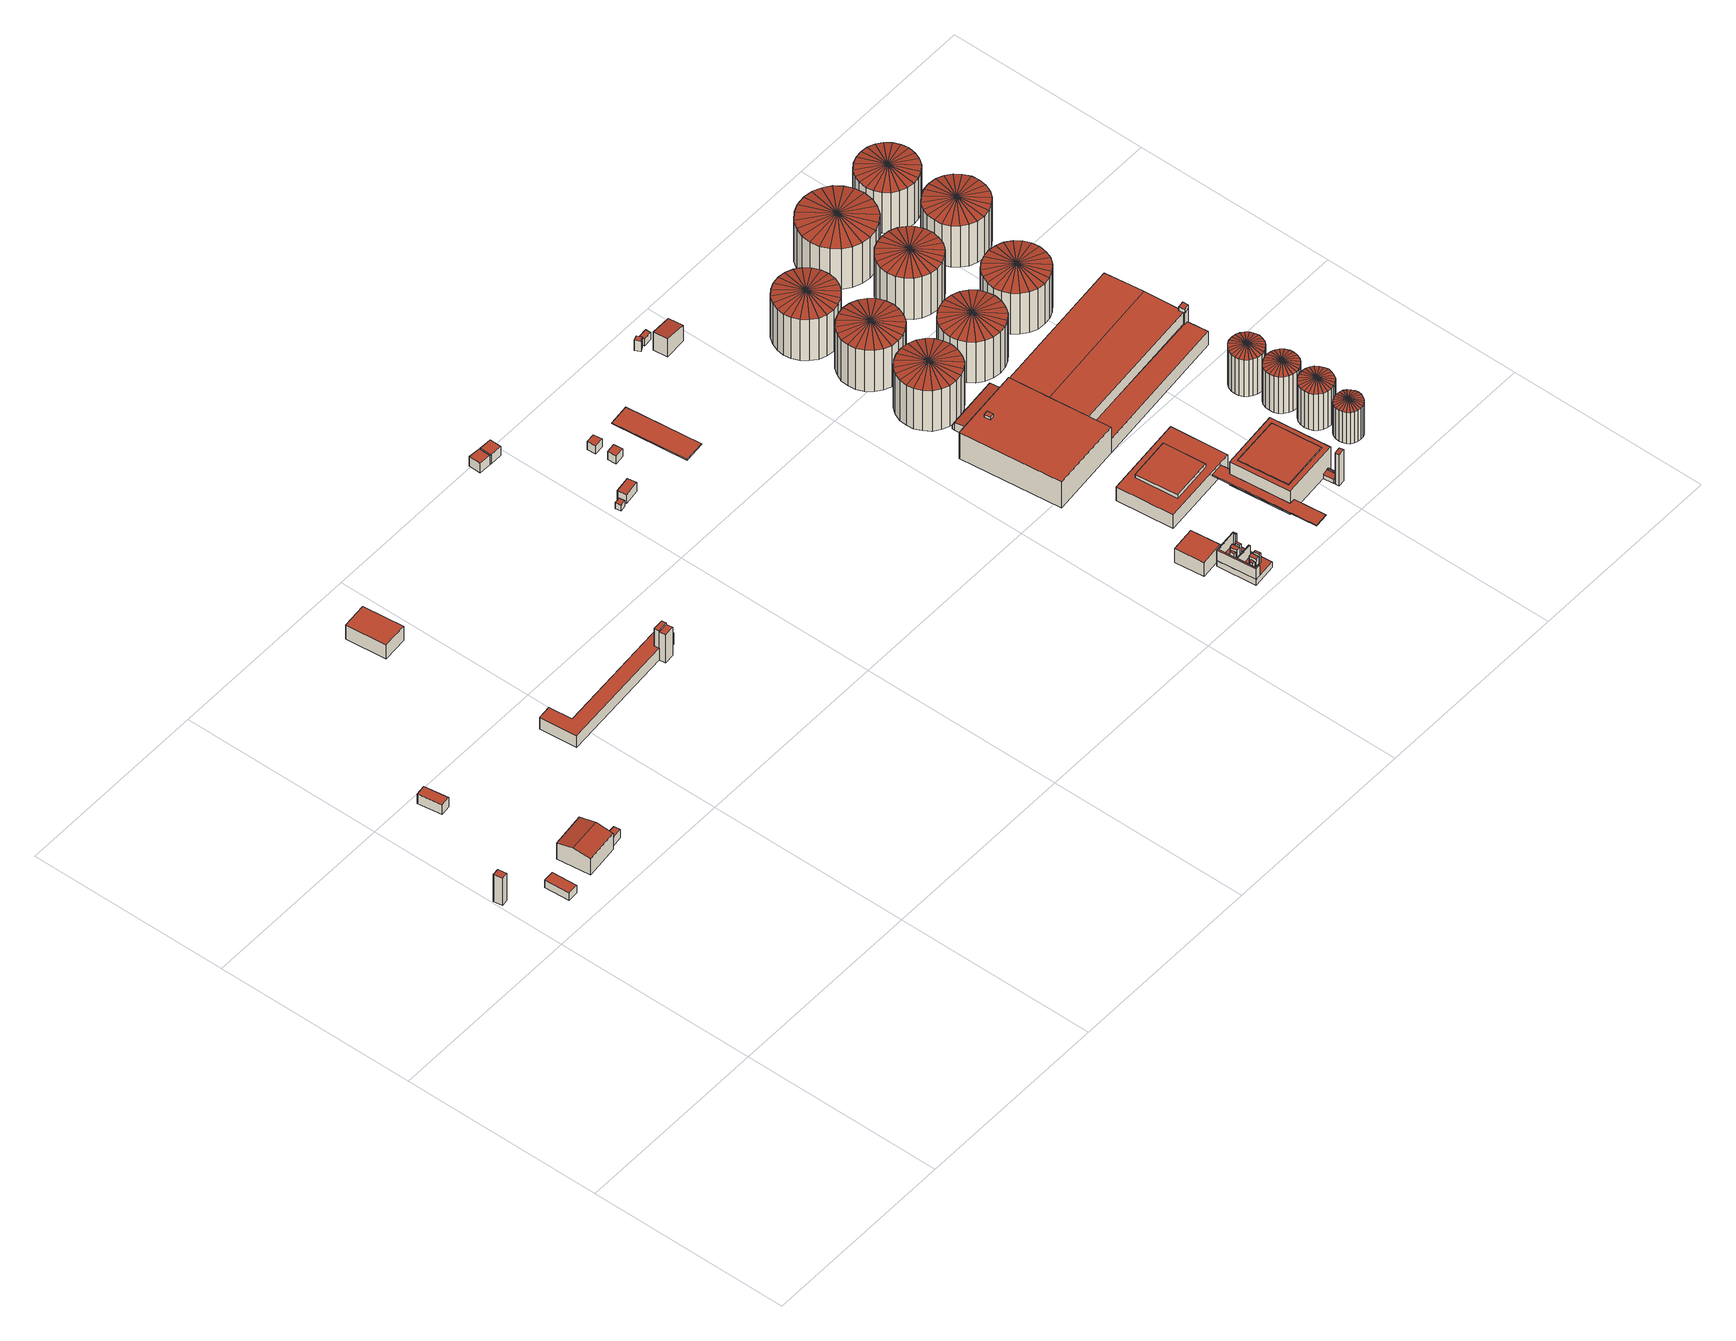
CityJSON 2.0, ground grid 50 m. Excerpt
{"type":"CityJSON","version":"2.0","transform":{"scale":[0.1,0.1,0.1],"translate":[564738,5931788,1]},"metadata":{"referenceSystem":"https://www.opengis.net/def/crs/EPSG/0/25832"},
"CityObjects":{
"building1":{"type":"Building","attributes":{"Grundfläche 2D":3.97,"Grundhöhe NN":2},"geometry":[{"type":"Solid","lod":"3","boundaries":[[[[0,1,2,3]],[[3,4,5,0]],[[0,5,6,1]],[[1,6,7,2]],[[2,7,4,3]],[[4,7,6,5]]]],"semantics":{"surfaces":[{"type":"RoofSurface"},{"type":"WallSurface"},{"type":"GroundSurface"}],"values":[[0,1,1,1,1,2]]}}]},
"building2":{"type":"Building","attributes":{"Grundfläche 2D":16.4,"Grundhöhe NN":5.49},"geometry":[{"type":"Solid","lod":"3","boundaries":[[[[8,9,10,11]],[[11,12,13,8]],[[8,13,14,9]],[[9,14,15,10]],[[10,15,12,11]],[[12,15,14,13]]]],"semantics":{"surfaces":[{"type":"RoofSurface"},{"type":"WallSurface"},{"type":"GroundSurface"}],"values":[[0,1,1,1,1,2]]}}]},
"building3":{"type":"Building","attributes":{"Grundfläche 2D":72.25,"Grundhöhe NN":5.9},"geometry":[{"type":"Solid","lod":"3","boundaries":[[[[16,17,18,19]],[[20,21,18,17]],[[22,16,19,23]],[[24,20,17,16,22]],[[25,21,20,24]],[[25,23,19,18,21]],[[24,22,23,25]]]],"semantics":{"surfaces":[{"type":"RoofSurface"},{"type":"WallSurface"},{"type":"GroundSurface"}],"values":[[0,0,1,1,1,1,2]]}}]},
"building4":{"type":"Building","attributes":{"Grundfläche 2D":14.94,"Grundhöhe NN":5.74},"geometry":[{"type":"Solid","lod":"3","boundaries":[[[[26,27,28,29]],[[29,30,31,26]],[[26,31,32,27]],[[27,32,33,28]],[[28,33,30,29]],[[30,33,32,31]]]],"semantics":{"surfaces":[{"type":"RoofSurface"},{"type":"WallSurface"},{"type":"GroundSurface"}],"values":[[0,1,1,1,1,2]]}}]},
"building5":{"type":"Building","attributes":{"Grundfläche 2D":4.78,"Grundhöhe NN":6.31},"geometry":[{"type":"Solid","lod":"3","boundaries":[[[[34,35,36,37]],[[37,38,39,34]],[[34,39,40,35]],[[35,40,41,36]],[[36,41,38,37]],[[38,41,40,39]]]],"semantics":{"surfaces":[{"type":"RoofSurface"},{"type":"WallSurface"},{"type":"GroundSurface"}],"values":[[0,1,1,1,1,2]]}}]},
"building6":{"type":"Building","attributes":{"Grundfläche 2D":63.86,"Grundhöhe NN":5.76},"geometry":[{"type":"Solid","lod":"3","boundaries":[[[[42,43,44,45]],[[45,46,47,42]],[[42,47,48,43]],[[43,48,49,44]],[[44,49,46,45]],[[46,49,48,47]]]],"semantics":{"surfaces":[{"type":"RoofSurface"},{"type":"WallSurface"},{"type":"GroundSurface"}],"values":[[0,1,1,1,1,2]]}}]},
"building7":{"type":"Building","attributes":{"Grundfläche 2D":149.77,"Grundhöhe NN":5.77},"geometry":[{"type":"Solid","lod":"3","boundaries":[[[[50,51,52,53,54,55,56,57,58,59]],[[60,61,62,63]],[[64,65,66,67]],[[68,57,56,69]],[[70,58,57,68]],[[71,59,58,70]],[[72,50,59,71]],[[73,51,50,72]],[[74,52,51,73]],[[75,53,52,74]],[[60,63,53,75,76]],[[77,61,60,76]],[[62,61,77,69,56]],[[64,67,63,62]],[[65,64,62,56,55]],[[66,65,55,54]],[[63,67,66,54,53]],[[75,74,73,72,71,70,68,69,77,76]]]],"semantics":{"surfaces":[{"type":"RoofSurface"},{"type":"WallSurface"},{"type":"GroundSurface"}],"values":[[0,0,0,1,1,1,1,1,1,1,1,1,1,1,1,1,1,2]]}}]},
"building8":{"type":"Building","attributes":{"Grundfläche 2D":8.88,"Grundhöhe NN":5.53},"geometry":[{"type":"Solid","lod":"3","boundaries":[[[[78,79,80,81]],[[81,82,83,78]],[[78,83,84,79]],[[79,84,85,80]],[[80,85,82,81]],[[82,85,84,83]]]],"semantics":{"surfaces":[{"type":"RoofSurface"},{"type":"WallSurface"},{"type":"GroundSurface"}],"values":[[0,1,1,1,1,2]]}}]},
"building9":{"type":"Building","attributes":{"Grundfläche 2D":2.23,"Grundhöhe NN":5.83},"geometry":[{"type":"Solid","lod":"3","boundaries":[[[[86,87,88,89]],[[89,90,91,86]],[[86,91,92,87]],[[87,92,93,88]],[[88,93,90,89]],[[90,93,92,91]]]],"semantics":{"surfaces":[{"type":"RoofSurface"},{"type":"WallSurface"},{"type":"GroundSurface"}],"values":[[0,1,1,1,1,2]]}}]},
"building10":{"type":"Building","attributes":{"Grundfläche 2D":8.99,"Grundhöhe NN":5.51},"geometry":[{"type":"Solid","lod":"3","boundaries":[[[[94,95,96,97]],[[97,98,99,94]],[[94,99,100,95]],[[95,100,101,96]],[[96,101,98,97]],[[98,101,100,99]]]],"semantics":{"surfaces":[{"type":"RoofSurface"},{"type":"WallSurface"},{"type":"GroundSurface"}],"values":[[0,1,1,1,1,2]]}}]},
"building11":{"type":"Building","attributes":{"Grundfläche 2D":9.15,"Grundhöhe NN":5.84},"geometry":[{"type":"Solid","lod":"3","boundaries":[[[[102,103,104,105]],[[105,106,107,102]],[[102,107,108,103]],[[103,108,109,104]],[[104,109,106,105]],[[106,109,108,107]]]],"semantics":{"surfaces":[{"type":"RoofSurface"},{"type":"WallSurface"},{"type":"GroundSurface"}],"values":[[0,1,1,1,1,2]]}}]},
"building12":{"type":"Building","attributes":{"Grundfläche 2D":5.17,"Grundhöhe NN":5.73},"geometry":[{"type":"Solid","lod":"3","boundaries":[[[[110,111,112,113]],[[113,114,115,110]],[[110,115,116,111]],[[111,116,117,112]],[[112,117,114,113]],[[114,117,116,115]]]],"semantics":{"surfaces":[{"type":"RoofSurface"},{"type":"WallSurface"},{"type":"GroundSurface"}],"values":[[0,1,1,1,1,2]]}}]},
"building13":{"type":"Building","attributes":{"Grundfläche 2D":5.18,"Grundhöhe NN":5.63},"geometry":[{"type":"Solid","lod":"3","boundaries":[[[[118,119,120,121]],[[121,122,123,118]],[[118,123,124,119]],[[119,124,125,120]],[[120,125,122,121]],[[122,125,124,123]]]],"semantics":{"surfaces":[{"type":"RoofSurface"},{"type":"WallSurface"},{"type":"GroundSurface"}],"values":[[0,1,1,1,1,2]]}}]},
"building14":{"type":"Building","attributes":{"Grundfläche 2D":101.65,"Grundhöhe NN":12.89},"geometry":[{"type":"Solid","lod":"3","boundaries":[[[[126,127,128,129]],[[129,130,131,126]],[[126,131,132,127]],[[127,132,133,128]],[[128,133,130,129]],[[130,133,132,131]]]],"semantics":{"surfaces":[{"type":"RoofSurface"},{"type":"WallSurface"},{"type":"GroundSurface"}],"values":[[0,1,1,1,1,2]]}}]},
"building15":{"type":"Building","attributes":{"Grundfläche 2D":45.71,"Grundhöhe NN":5.34},"geometry":[{"type":"Solid","lod":"3","boundaries":[[[[134,135,136,137]],[[137,138,139,134]],[[134,139,140,135]],[[135,140,141,136]],[[136,141,138,137]],[[138,141,140,139]]]],"semantics":{"surfaces":[{"type":"RoofSurface"},{"type":"WallSurface"},{"type":"GroundSurface"}],"values":[[0,1,1,1,1,2]]}}]},
"building16":{"type":"Building","attributes":{"Grundfläche 2D":58.79,"Grundhöhe NN":5.39},"children":["building16-1","building16-2","building16-3","building16-4","building16-5","building16-6","building16-7"],"geometry":[{"type":"Solid","lod":"3","boundaries":[[[[142,143,144,145,146,147]],[[148,146,145,149]],[[150,142,147,146,148]],[[151,144,143,142,150]],[[149,145,144,151]],[[150,148,149,151]]]],"semantics":{"surfaces":[{"type":"RoofSurface"},{"type":"WallSurface"},{"type":"GroundSurface"}],"values":[[0,1,1,1,1,2]]}}]},
"building16-1":{"type":"BuildingInstallation","attributes":{"relationToConstruction":"outside"},"parents":["building16"],"geometry":[{"type":"MultiSurface","lod":"3","boundaries":[[[152,153,154,155,156,157,158,159,160,161,162,163,164,165]],[[155,145,146,156]],[[156,146,147,157]],[[157,147,166,158]],[[167,159,158,166]],[[159,167,168,160]],[[169,161,160,168]],[[161,169,170,162]],[[171,163,162,170]],[[172,164,163,171]],[[173,165,164,172]],[[174,152,165,173]],[[152,174,143,153]],[[153,143,144,154]],[[154,144,145,155]]],"semantics":{"surfaces":[{"type":"RoofSurface"},{"type":"WallSurface"}],"values":[0,1,1,1,1,1,1,1,1,1,1,1,1,1,1]}}]},
"building16-2":{"type":"BuildingInstallation","attributes":{"relationToConstruction":"outside"},"parents":["building16"],"geometry":[{"type":"MultiSurface","lod":"3","boundaries":[[[175,176,177,178]],[[175,179,180,176]],[[178,181,179,175]],[[176,180,182,177]]],"semantics":{"surfaces":[{"type":"RoofSurface"},{"type":"WallSurface"}],"values":[0,1,1,1]}}]},
"building16-3":{"type":"BuildingInstallation","attributes":{"relationToConstruction":"outside"},"parents":["building16"],"geometry":[{"type":"MultiSurface","lod":"3","boundaries":[[[183,184,185,186,187]],[[188,189,190,191,192,193,186,185,184]],[[186,193,194,187]],[[187,194,195,183]],[[188,184,183,195]]],"semantics":{"surfaces":[{"type":"RoofSurface"},{"type":"WallSurface"}],"values":[0,1,1,1,1]}}]},
"building16-4":{"type":"BuildingInstallation","attributes":{"relationToConstruction":"outside"},"parents":["building16"],"geometry":[{"type":"MultiSurface","lod":"3","boundaries":[[[196,197,198,199]],[[200,196,199,201]],[[202,197,196,200]],[[203,198,197,202]],[[201,199,198,203]]],"semantics":{"surfaces":[{"type":"RoofSurface"},{"type":"WallSurface"}],"values":[0,1,1,1,1]}}]},
"building16-5":{"type":"BuildingInstallation","attributes":{"relationToConstruction":"outside"},"parents":["building16"],"geometry":[{"type":"MultiSurface","lod":"3","boundaries":[[[204,205,191,190]],[[190,189,206,204]],[[204,206,207,205]],[[192,191,205,207]]],"semantics":{"surfaces":[{"type":"RoofSurface"},{"type":"WallSurface"}],"values":[0,1,1,1]}}]},
"building16-6":{"type":"BuildingInstallation","attributes":{"relationToConstruction":"outside"},"parents":["building16"],"geometry":[{"type":"MultiSurface","lod":"3","boundaries":[[[208,209,210,211]],[[212,208,211,213]],[[214,209,208,212]],[[215,210,209,214]],[[213,211,210,215]]],"semantics":{"surfaces":[{"type":"RoofSurface"},{"type":"WallSurface"}],"values":[0,1,1,1,1]}}]},
"building16-7":{"type":"BuildingInstallation","attributes":{"relationToConstruction":"outside"},"parents":["building16"],"geometry":[{"type":"MultiSurface","lod":"3","boundaries":[[[216,217,218,219,220]],[[217,221,222,218]],[[218,222,223,219]],[[219,223,224,220]],[[224,181,178,177,182,221,217,216,220]]],"semantics":{"surfaces":[{"type":"RoofSurface"},{"type":"WallSurface"}],"values":[0,1,1,1,1]}}]},
"building17":{"type":"Building","attributes":{"Grundfläche 2D":1.82,"Grundhöhe NN":5.27},"geometry":[{"type":"Solid","lod":"3","boundaries":[[[[225,226,227,228]],[[228,229,230,225]],[[225,230,231,226]],[[226,231,232,227]],[[227,232,229,228]],[[229,232,231,230]]]],"semantics":{"surfaces":[{"type":"RoofSurface"},{"type":"WallSurface"},{"type":"GroundSurface"}],"values":[[0,1,1,1,1,2]]}}]},
"building18":{"type":"Building","attributes":{"Grundfläche 2D":2.77,"Grundhöhe NN":5.27},"geometry":[{"type":"Solid","lod":"3","boundaries":[[[[233,234,235,236]],[[236,237,238,233]],[[233,238,239,234]],[[234,239,240,235]],[[235,240,237,236]],[[237,240,239,238]]]],"semantics":{"surfaces":[{"type":"RoofSurface"},{"type":"WallSurface"},{"type":"GroundSurface"}],"values":[[0,1,1,1,1,2]]}}]},
"building19":{"type":"Building","attributes":{"Grundfläche 2D":20.54,"Grundhöhe NN":5.25},"geometry":[{"type":"Solid","lod":"3","boundaries":[[[[241,242,243,244]],[[244,245,246,241]],[[241,246,247,242]],[[242,247,248,243]],[[243,248,245,244]],[[245,248,247,246]]]],"semantics":{"surfaces":[{"type":"RoofSurface"},{"type":"WallSurface"},{"type":"GroundSurface"}],"values":[[0,1,1,1,1,2]]}}]},
"building20":{"type":"Building","attributes":{"Grundfläche 2D":289.81,"Grundhöhe NN":5.56},"geometry":[{"type":"Solid","lod":"3","boundaries":[[[[249,250,251,252]],[[253,254,255,256],[257,258,259,260]],[[259,249,252,260]],[[258,250,249,259]],[[250,258,257,251]],[[251,257,260,252]],[[261,254,253,262]],[[263,255,254,261]],[[264,256,255,263]],[[262,253,256,264]],[[263,261,262,264]]]],"semantics":{"surfaces":[{"type":"RoofSurface"},{"type":"WallSurface"},{"type":"GroundSurface"}],"values":[[0,0,1,1,1,1,1,1,1,1,2]]}}]},
"building21":{"type":"Building","attributes":{"Grundfläche 2D":169.94,"Grundhöhe NN":5.7},"geometry":[{"type":"Solid","lod":"3","boundaries":[[[[265,266,267]],[[267,266,268]],[[269,266,265]],[[270,266,269]],[[271,266,270]],[[272,266,271]],[[273,266,272]],[[274,266,273]],[[275,266,274]],[[276,266,275]],[[277,266,276]],[[278,266,277]],[[279,266,278]],[[280,266,279]],[[281,266,280]],[[282,266,281]],[[283,266,282]],[[284,266,283]],[[285,266,284]],[[286,266,285]],[[287,266,286]],[[288,266,287]],[[289,266,288]],[[268,266,289]],[[267,290,291,265]],[[265,291,292,269]],[[269,292,293,270]],[[270,293,294,271]],[[271,294,295,272]],[[272,295,296,273]],[[273,296,297,274]],[[274,297,298,275]],[[275,298,299,276]],[[276,299,300,277]],[[277,300,301,278]],[[278,301,302,279]],[[279,302,303,280]],[[280,303,304,281]],[[281,304,305,282]],[[282,305,306,283]],[[283,306,307,284]],[[284,307,308,285]],[[285,308,309,286]],[[268,310,290,267]],[[286,309,311,287]],[[287,311,312,288]],[[288,312,313,289]],[[289,313,310,268]],[[303,302,301,300,299,298,297,296,295,294,293,292,291,290,310,313,312,311,309,308,307,306,305,304]]]],"semantics":{"surfaces":[{"type":"RoofSurface"},{"type":"WallSurface"},{"type":"GroundSurface"}],"values":[[0,0,0,0,0,0,0,0,0,0,0,0,0,0,0,0,0,0,0,0,0,0,0,0,1,1,1,1,1,1,1,1,1,1,1,1,1,1,1,1,1,1,1,1,1,1,1,1,2]]}}]},
"building22":{"type":"Building","attributes":{"Grundfläche 2D":70.28,"Grundhöhe NN":8.8},"geometry":[{"type":"Solid","lod":"3","boundaries":[[[[314,315,316,317,318,319,320,321]],[[321,322,323,314]],[[314,323,324,315]],[[315,324,325,316]],[[316,325,326,317]],[[317,326,327,318]],[[318,327,328,319]],[[319,328,329,320]],[[320,329,322,321]],[[322,329,328,327,326,325,324,323]]]],"semantics":{"surfaces":[{"type":"RoofSurface"},{"type":"WallSurface"},{"type":"GroundSurface"}],"values":[[0,1,1,1,1,1,1,1,1,2]]}}]},
"building23":{"type":"Building","attributes":{"Grundfläche 2D":41.58,"Grundhöhe NN":5.7},"geometry":[{"type":"Solid","lod":"3","boundaries":[[[[330,331,332,333]],[[334,335,333,332]],[[336,330,333,337]],[[338,331,330,336]],[[339,332,331,338]],[[340,334,332,339]],[[341,335,334,340]],[[337,333,335,341]],[[339,338,336,337,341,340]]]],"semantics":{"surfaces":[{"type":"RoofSurface"},{"type":"WallSurface"},{"type":"GroundSurface"}],"values":[[0,0,1,1,1,1,1,1,2]]}}]},
"building24":{"type":"Building","attributes":{"Grundfläche 2D":169.94,"Grundhöhe NN":5.53},"geometry":[{"type":"Solid","lod":"3","boundaries":[[[[342,343,344]],[[344,343,345]],[[346,343,342]],[[347,343,346]],[[348,343,347]],[[349,343,348]],[[350,343,349]],[[351,343,350]],[[352,343,351]],[[353,343,352]],[[354,343,353]],[[355,343,354]],[[356,343,355]],[[357,343,356]],[[358,343,357]],[[359,343,358]],[[360,343,359]],[[361,343,360]],[[362,343,361]],[[363,343,362]],[[364,343,363]],[[365,343,364]],[[366,343,365]],[[345,343,366]],[[344,367,368,342]],[[342,368,369,346]],[[346,369,370,347]],[[347,370,371,348]],[[348,371,372,349]],[[349,372,373,350]],[[350,373,374,351]],[[351,374,375,352]],[[352,375,376,353]],[[353,376,377,354]],[[354,377,378,355]],[[355,378,379,356]],[[356,379,380,357]],[[357,380,381,358]],[[358,381,382,359]],[[359,382,383,360]],[[360,383,384,361]],[[361,384,385,362]],[[362,385,386,363]],[[345,387,367,344]],[[363,386,388,364]],[[364,388,389,365]],[[365,389,390,366]],[[366,390,387,345]],[[376,375,374,373,372,371,370,369,368,367,387,390,389,388,386,385,384,383,382,381,380,379,378,377]]]],"semantics":{"surfaces":[{"type":"RoofSurface"},{"type":"WallSurface"},{"type":"GroundSurface"}],"values":[[0,0,0,0,0,0,0,0,0,0,0,0,0,0,0,0,0,0,0,0,0,0,0,0,1,1,1,1,1,1,1,1,1,1,1,1,1,1,1,1,1,1,1,1,1,1,1,1,2]]}}]},
"building25":{"type":"Building","attributes":{"Grundfläche 2D":169.94,"Grundhöhe NN":5.53},"geometry":[{"type":"Solid","lod":"3","boundaries":[[[[391,392,393]],[[393,392,394]],[[395,392,391]],[[396,392,395]],[[397,392,396]],[[398,392,397]],[[399,392,398]],[[400,392,399]],[[401,392,400]],[[402,392,401]],[[403,392,402]],[[404,392,403]],[[405,392,404]],[[406,392,405]],[[407,392,406]],[[408,392,407]],[[409,392,408]],[[410,392,409]],[[411,392,410]],[[412,392,411]],[[413,392,412]],[[414,392,413]],[[415,392,414]],[[394,392,415]],[[393,416,417,391]],[[391,417,418,395]],[[395,418,419,396]],[[396,419,420,397]],[[397,420,421,398]],[[398,421,422,399]],[[399,422,423,400]],[[400,423,424,401]],[[401,424,425,402]],[[402,425,426,403]],[[403,426,427,404]],[[404,427,428,405]],[[405,428,429,406]],[[406,429,430,407]],[[407,430,431,408]],[[408,431,432,409]],[[409,432,433,410]],[[410,433,434,411]],[[411,434,435,412]],[[394,436,416,393]],[[412,435,437,413]],[[413,437,438,414]],[[414,438,439,415]],[[415,439,436,394]],[[435,434,433,432,431,430,429,428,427,426,425,424,423,422,421,420,419,418,417,416,436,439,438,437]]]],"semantics":{"surfaces":[{"type":"RoofSurface"},{"type":"WallSurface"},{"type":"GroundSurface"}],"values":[[0,0,0,0,0,0,0,0,0,0,0,0,0,0,0,0,0,0,0,0,0,0,0,0,1,1,1,1,1,1,1,1,1,1,1,1,1,1,1,1,1,1,1,1,1,1,1,1,2]]}}]},
"building26":{"type":"Building","attributes":{"Grundfläche 2D":230.97,"Grundhöhe NN":5.63},"children":["building26-1"],"geometry":[{"type":"Solid","lod":"3","boundaries":[[[[440,441,442,443]],[[444,445,446,447,448,449]],[[450,451,452,453],[454,455,456,457]],[[455,440,443,456]],[[454,441,440,455]],[[457,442,441,454]],[[456,443,442,457]],[[458,449,448,459]],[[460,445,444,449,458]],[[461,446,445,460]],[[462,450,453,463]],[[464,451,450,462]],[[459,448,447,446,461,465,452,451,464]],[[463,453,452,465]],[[464,462,463,465,461,460,458,459]]]],"semantics":{"surfaces":[{"type":"RoofSurface"},{"type":"WallSurface"},{"type":"GroundSurface"}],"values":[[0,0,0,1,1,1,1,1,1,1,1,1,1,1,2]]}}]},
"building26-1":{"type":"BuildingInstallation","attributes":{"relationToConstruction":"outside"},"parents":["building26"],"geometry":[{"type":"MultiSurface","lod":"3","boundaries":[[[466,467,468,469]],[[469,446,447,466]],[[444,467,466,447]],[[467,444,445,468]],[[468,445,446,469]]],"semantics":{"surfaces":[{"type":"RoofSurface"},{"type":"WallSurface"}],"values":[0,1,1,1,1]}}]},
"building27":{"type":"Building","attributes":{"Grundfläche 2D":1.71,"Grundhöhe NN":5.63},"geometry":[{"type":"Solid","lod":"3","boundaries":[[[[470,471,472,473]],[[473,474,475,470]],[[470,475,476,471]],[[471,476,477,472]],[[472,477,474,473]],[[474,477,476,475]]]],"semantics":{"surfaces":[{"type":"RoofSurface"},{"type":"WallSurface"},{"type":"GroundSurface"}],"values":[[0,1,1,1,1,2]]}}]},
"building28":{"type":"Building","attributes":{"Grundfläche 2D":1386.2,"Grundhöhe NN":5.43},"children":["building28-1","building28-2"],"geometry":[{"type":"Solid","lod":"3","boundaries":[[[[478,479,480,481,482,483,484,485,486]],[[486,485,487,488]],[[489,490,486,491,492]],[[493,494,495,496,497]],[[496,498,497]],[[499,487,485,484,500]],[[501,488,487,499]],[[479,478,497,498]],[[480,479,498,496]],[[502,503,482,481,480,496,495]],[[504,483,482,503]],[[500,484,483,504]],[[490,489,505,506,493]],[[497,478,486,490,493]],[[491,486,488]],[[492,491,488,501,507]],[[505,489,492,507]],[[508,494,493,506]],[[502,495,494,508]],[[503,502,508,506,505,507,501,499,500,504]]]],"semantics":{"surfaces":[{"type":"RoofSurface"},{"type":"WallSurface"},{"type":"GroundSurface"}],"values":[[0,0,0,0,0,1,1,1,1,1,1,1,1,1,1,1,1,1,1,2]]}}]},
"building28-1":{"type":"BuildingInstallation","attributes":{"relationToConstruction":"outside"},"parents":["building28"],"geometry":[{"type":"MultiSurface","lod":"3","boundaries":[[[509,510,511,512,513,514]],[[510,515,479,480,512,511]],[[512,480,481,482,513]],[[513,482,483,514]],[[483,484,516,515,510,509,514]]],"semantics":{"surfaces":[{"type":"RoofSurface"},{"type":"WallSurface"}],"values":[0,1,1,1,1]}}]},
"building28-2":{"type":"BuildingInstallation","attributes":{"relationToConstruction":"outside"},"parents":["building28"],"geometry":[{"type":"MultiSurface","lod":"3","boundaries":[[[517,518,519,520]],[[521,517,520,522]],[[523,518,517,521]],[[524,519,518,523]],[[522,520,519,524]]],"semantics":{"surfaces":[{"type":"RoofSurface"},{"type":"WallSurface"}],"values":[0,1,1,1,1]}}]},
"building29":{"type":"Building","attributes":{"Grundfläche 2D":169.94,"Grundhöhe NN":5.58},"geometry":[{"type":"Solid","lod":"3","boundaries":[[[[525,526,527]],[[527,526,528]],[[529,526,525]],[[530,526,529]],[[531,526,530]],[[532,526,531]],[[533,526,532]],[[534,526,533]],[[535,526,534]],[[536,526,535]],[[537,526,536]],[[538,526,537]],[[539,526,538]],[[540,526,539]],[[541,526,540]],[[542,526,541]],[[543,526,542]],[[544,526,543]],[[545,526,544]],[[546,526,545]],[[547,526,546]],[[548,526,547]],[[549,526,548]],[[528,526,549]],[[527,550,551,525]],[[525,551,552,529]],[[529,552,553,530]],[[530,553,554,531]],[[531,554,555,532]],[[532,555,556,533]],[[533,556,557,534]],[[534,557,558,535]],[[535,558,559,536]],[[536,559,560,537]],[[537,560,561,538]],[[538,561,562,539]],[[539,562,563,540]],[[540,563,564,541]],[[541,564,565,542]],[[542,565,566,543]],[[543,566,567,544]],[[544,567,568,545]],[[545,568,569,546]],[[528,570,550,527]],[[546,569,571,547]],[[547,571,572,548]],[[548,572,573,549]],[[549,573,570,528]],[[568,567,566,565,564,563,562,561,560,559,558,557,556,555,554,553,552,551,550,570,573,572,571,569]]]],"semantics":{"surfaces":[{"type":"RoofSurface"},{"type":"WallSurface"},{"type":"GroundSurface"}],"values":[[0,0,0,0,0,0,0,0,0,0,0,0,0,0,0,0,0,0,0,0,0,0,0,0,1,1,1,1,1,1,1,1,1,1,1,1,1,1,1,1,1,1,1,1,1,1,1,1,2]]}}]},
"building30":{"type":"Building","attributes":{"Grundfläche 2D":32.95,"Grundhöhe NN":5.7},"geometry":[{"type":"Solid","lod":"3","boundaries":[[[[574,575,576]],[[576,575,577]],[[578,575,574]],[[579,575,578]],[[580,575,579]],[[581,575,580]],[[582,575,581]],[[583,575,582]],[[584,575,583]],[[585,575,584]],[[586,575,585]],[[587,575,586]],[[588,575,587]],[[589,575,588]],[[590,575,589]],[[591,575,590]],[[592,575,591]],[[593,575,592]],[[594,575,593]],[[595,575,594]],[[596,575,595]],[[597,575,596]],[[598,575,597]],[[577,575,598]],[[576,599,600,574]],[[574,600,601,578]],[[578,601,602,579]],[[579,602,603,580]],[[580,603,604,581]],[[581,604,605,582]],[[582,605,606,583]],[[583,606,607,584]],[[584,607,608,585]],[[585,608,609,586]],[[586,609,610,587]],[[587,610,611,588]],[[588,611,612,589]],[[589,612,613,590]],[[590,613,614,591]],[[591,614,615,592]],[[592,615,616,593]],[[593,616,617,594]],[[594,617,618,595]],[[595,618,619,596]],[[596,619,620,597]],[[597,620,621,598]],[[598,621,622,577]],[[577,622,599,576]],[[613,612,611,610,609,608,607,606,605,604,603,602,601,600,599,622,621,620,619,618,617,616,615,614]]]],"semantics":{"surfaces":[{"type":"RoofSurface"},{"type":"WallSurface"},{"type":"GroundSurface"}],"values":[[0,0,0,0,0,0,0,0,0,0,0,0,0,0,0,0,0,0,0,0,0,0,0,0,1,1,1,1,1,1,1,1,1,1,1,1,1,1,1,1,1,1,1,1,1,1,1,1,2]]}}]},
"building31":{"type":"Building","attributes":{"Grundfläche 2D":169.73,"Grundhöhe NN":5.58},"geometry":[{"type":"Solid","lod":"3","boundaries":[[[[623,624,625]],[[625,624,626]],[[627,624,623]],[[628,624,627]],[[629,624,628]],[[630,624,629]],[[631,624,630]],[[632,624,631]],[[633,624,632]],[[634,624,633]],[[635,624,634]],[[636,624,635]],[[637,624,636]],[[638,624,637]],[[639,624,638]],[[640,624,639]],[[641,624,640]],[[642,624,641]],[[643,624,642]],[[644,624,643]],[[645,624,644]],[[646,624,645]],[[647,624,646]],[[626,624,647]],[[625,648,649,623]],[[623,649,650,627]],[[627,650,651,628]],[[628,651,652,629]],[[629,652,653,630]],[[630,653,654,631]],[[631,654,655,632]],[[632,655,656,633]],[[633,656,657,634]],[[634,657,658,635]],[[635,658,659,636]],[[636,659,660,637]],[[637,660,661,638]],[[638,661,662,639]],[[639,662,663,640]],[[640,663,664,641]],[[641,664,665,642]],[[642,665,666,643]],[[643,666,667,644]],[[644,667,668,645]],[[645,668,669,646]],[[646,669,670,647]],[[647,670,671,626]],[[626,671,648,625]],[[662,661,660,659,658,657,656,655,654,653,652,651,650,649,648,671,670,669,668,667,666,665,664,663]]]],"semantics":{"surfaces":[{"type":"RoofSurface"},{"type":"WallSurface"},{"type":"GroundSurface"}],"values":[[0,0,0,0,0,0,0,0,0,0,0,0,0,0,0,0,0,0,0,0,0,0,0,0,1,1,1,1,1,1,1,1,1,1,1,1,1,1,1,1,1,1,1,1,1,1,1,1,2]]}}]},
"building32":{"type":"Building","attributes":{"Grundfläche 2D":49.23,"Grundhöhe NN":5.86},"geometry":[{"type":"Solid","lod":"3","boundaries":[[[[672,673,674]],[[674,673,675]],[[676,673,672]],[[677,673,676]],[[678,673,677]],[[679,673,678]],[[680,673,679]],[[681,673,680]],[[682,673,681]],[[683,673,682]],[[684,673,683]],[[685,673,684]],[[686,673,685]],[[687,673,686]],[[688,673,687]],[[689,673,688]],[[690,673,689]],[[691,673,690]],[[692,673,691]],[[693,673,692]],[[694,673,693]],[[695,673,694]],[[696,673,695]],[[675,673,696]],[[674,697,698,672]],[[672,698,699,676]],[[676,699,700,677]],[[677,700,701,678]],[[678,701,702,679]],[[679,702,703,680]],[[680,703,704,681]],[[681,704,705,682]],[[682,705,706,683]],[[683,706,707,684]],[[684,707,708,685]],[[685,708,709,686]],[[686,709,710,687]],[[687,710,711,688]],[[688,711,712,689]],[[689,712,713,690]],[[690,713,714,691]],[[691,714,715,692]],[[692,715,716,693]],[[693,716,717,694]],[[694,717,718,695]],[[695,718,719,696]],[[696,719,720,675]],[[675,720,697,674]],[[714,713,712,711,710,709,708,707,706,705,704,703,702,701,700,699,698,697,720,719,718,717,716,715]]]],"semantics":{"surfaces":[{"type":"RoofSurface"},{"type":"WallSurface"},{"type":"GroundSurface"}],"values":[[0,0,0,0,0,0,0,0,0,0,0,0,0,0,0,0,0,0,0,0,0,0,0,0,1,1,1,1,1,1,1,1,1,1,1,1,1,1,1,1,1,1,1,1,1,1,1,1,2]]}}]},
"building33":{"type":"Building","attributes":{"Grundfläche 2D":49.22,"Grundhöhe NN":5.82},"geometry":[{"type":"Solid","lod":"3","boundaries":[[[[721,722,723]],[[723,722,724]],[[725,722,721]],[[726,722,725]],[[727,722,726]],[[728,722,727]],[[729,722,728]],[[730,722,729]],[[731,722,730]],[[732,722,731]],[[733,722,732]],[[734,722,733]],[[735,722,734]],[[736,722,735]],[[737,722,736]],[[738,722,737]],[[739,722,738]],[[740,722,739]],[[741,722,740]],[[742,722,741]],[[743,722,742]],[[744,722,743]],[[745,722,744]],[[724,722,745]],[[723,746,747,721]],[[721,747,748,725]],[[725,748,749,726]],[[726,749,750,727]],[[727,750,751,728]],[[728,751,752,729]],[[729,752,753,730]],[[730,753,754,731]],[[731,754,755,732]],[[732,755,756,733]],[[733,756,757,734]],[[734,757,758,735]],[[735,758,759,736]],[[736,759,760,737]],[[737,760,761,738]],[[738,761,762,739]],[[739,762,763,740]],[[740,763,764,741]],[[724,765,746,723]],[[741,764,766,742]],[[742,766,767,743]],[[743,767,768,744]],[[744,768,769,745]],[[745,769,765,724]],[[760,759,758,757,756,755,754,753,752,751,750,749,748,747,746,765,769,768,767,766,764,763,762,761]]]],"semantics":{"surfaces":[{"type":"RoofSurface"},{"type":"WallSurface"},{"type":"GroundSurface"}],"values":[[0,0,0,0,0,0,0,0,0,0,0,0,0,0,0,0,0,0,0,0,0,0,0,0,1,1,1,1,1,1,1,1,1,1,1,1,1,1,1,1,1,1,1,1,1,1,1,1,2]]}}]},
"building34":{"type":"Building","attributes":{"Grundfläche 2D":49.23,"Grundhöhe NN":5.85},"geometry":[{"type":"Solid","lod":"3","boundaries":[[[[770,771,772]],[[772,771,773]],[[774,771,770]],[[775,771,774]],[[776,771,775]],[[777,771,776]],[[778,771,777]],[[779,771,778]],[[780,771,779]],[[781,771,780]],[[782,771,781]],[[783,771,782]],[[784,771,783]],[[785,771,784]],[[786,771,785]],[[787,771,786]],[[788,771,787]],[[789,771,788]],[[790,771,789]],[[791,771,790]],[[792,771,791]],[[793,771,792]],[[794,771,793]],[[773,771,794]],[[772,795,796,770]],[[770,796,797,774]],[[774,797,798,775]],[[775,798,799,776]],[[776,799,800,777]],[[777,800,801,778]],[[778,801,802,779]],[[779,802,803,780]],[[780,803,804,781]],[[781,804,805,782]],[[782,805,806,783]],[[783,806,807,784]],[[784,807,808,785]],[[785,808,809,786]],[[786,809,810,787]],[[787,810,811,788]],[[788,811,812,789]],[[789,812,813,790]],[[790,813,814,791]],[[791,814,815,792]],[[792,815,816,793]],[[793,816,817,794]],[[773,818,795,772]],[[794,817,818,773]],[[813,812,811,810,809,808,807,806,805,804,803,802,801,800,799,798,797,796,795,818,817,816,815,814]]]],"semantics":{"surfaces":[{"type":"RoofSurface"},{"type":"WallSurface"},{"type":"GroundSurface"}],"values":[[0,0,0,0,0,0,0,0,0,0,0,0,0,0,0,0,0,0,0,0,0,0,0,0,1,1,1,1,1,1,1,1,1,1,1,1,1,1,1,1,1,1,1,1,1,1,1,1,2]]}}]},
"building35":{"type":"Building","attributes":{"Grundfläche 2D":249.87,"Grundhöhe NN":5.45},"geometry":[{"type":"Solid","lod":"3","boundaries":[[[[819,820,821]],[[821,820,822]],[[823,820,819]],[[824,820,823]],[[825,820,824]],[[826,820,825]],[[827,820,826]],[[828,820,827]],[[829,820,828]],[[830,820,829]],[[831,820,830]],[[832,820,831]],[[833,820,832]],[[834,820,833]],[[835,820,834]],[[836,820,835]],[[837,820,836]],[[838,820,837]],[[839,820,838]],[[840,820,839]],[[841,820,840]],[[842,820,841]],[[843,820,842]],[[822,820,843]],[[821,844,845,819]],[[819,845,846,823]],[[823,846,847,824]],[[824,847,848,825]],[[825,848,849,826]],[[826,849,850,827]],[[827,850,851,828]],[[828,851,852,829]],[[829,852,853,830]],[[830,853,854,831]],[[831,854,855,832]],[[832,855,856,833]],[[833,856,857,834]],[[834,857,858,835]],[[835,858,859,836]],[[836,859,860,837]],[[837,860,861,838]],[[838,861,862,839]],[[839,862,863,840]],[[822,864,844,821]],[[840,863,865,841]],[[841,865,866,842]],[[842,866,867,843]],[[843,867,864,822]],[[860,859,858,857,856,855,854,853,852,851,850,849,848,847,846,845,844,864,867,866,865,863,862,861]]]],"semantics":{"surfaces":[{"type":"RoofSurface"},{"type":"WallSurface"},{"type":"GroundSurface"}],"values":[[0,0,0,0,0,0,0,0,0,0,0,0,0,0,0,0,0,0,0,0,0,0,0,0,1,1,1,1,1,1,1,1,1,1,1,1,1,1,1,1,1,1,1,1,1,1,1,1,2]]}}]},
"building36":{"type":"Building","attributes":{"Grundfläche 2D":175.44,"Grundhöhe NN":5.73},"geometry":[{"type":"Solid","lod":"3","boundaries":[[[[868,869,870]],[[870,869,871]],[[872,869,868]],[[873,869,872]],[[874,869,873]],[[875,869,874]],[[876,869,875]],[[877,869,876]],[[878,869,877]],[[879,869,878]],[[880,869,879]],[[881,869,880]],[[882,869,881]],[[883,869,882]],[[884,869,883]],[[885,869,884]],[[886,869,885]],[[887,869,886]],[[888,869,887]],[[889,869,888]],[[890,869,889]],[[891,869,890]],[[892,869,891]],[[871,869,892]],[[870,893,894,868]],[[868,894,895,872]],[[872,895,896,873]],[[873,896,897,874]],[[874,897,898,875]],[[875,898,899,876]],[[876,899,900,877]],[[877,900,901,878]],[[878,901,902,879]],[[879,902,903,880]],[[880,903,904,881]],[[881,904,905,882]],[[882,905,906,883]],[[883,906,907,884]],[[884,907,908,885]],[[885,908,909,886]],[[886,909,910,887]],[[887,910,911,888]],[[888,911,912,889]],[[871,913,893,870]],[[889,912,914,890]],[[890,914,915,891]],[[891,915,916,892]],[[892,916,913,871]],[[912,911,910,909,908,907,906,905,904,903,902,901,900,899,898,897,896,895,894,893,913,916,915,914]]]],"semantics":{"surfaces":[{"type":"RoofSurface"},{"type":"WallSurface"},{"type":"GroundSurface"}],"values":[[0,0,0,0,0,0,0,0,0,0,0,0,0,0,0,0,0,0,0,0,0,0,0,0,1,1,1,1,1,1,1,1,1,1,1,1,1,1,1,1,1,1,1,1,1,1,1,1,2]]}}]},
"building37":{"type":"Building","attributes":{"Grundfläche 2D":169.72,"Grundhöhe NN":5.64},"geometry":[{"type":"Solid","lod":"3","boundaries":[[[[917,918,919]],[[919,918,920]],[[921,918,917]],[[922,918,921]],[[923,918,922]],[[924,918,923]],[[925,918,924]],[[926,918,925]],[[927,918,926]],[[928,918,927]],[[929,918,928]],[[930,918,929]],[[931,918,930]],[[932,918,931]],[[933,918,932]],[[934,918,933]],[[935,918,934]],[[936,918,935]],[[937,918,936]],[[938,918,937]],[[939,918,938]],[[940,918,939]],[[941,918,940]],[[920,918,941]],[[919,942,943,917]],[[917,943,944,921]],[[921,944,945,922]],[[922,945,946,923]],[[923,946,947,924]],[[924,947,948,925]],[[925,948,949,926]],[[926,949,950,927]],[[927,950,951,928]],[[928,951,952,929]],[[929,952,953,930]],[[930,953,954,931]],[[931,954,955,932]],[[932,955,956,933]],[[933,956,957,934]],[[934,957,958,935]],[[935,958,959,936]],[[936,959,960,937]],[[937,960,961,938]],[[938,961,962,939]],[[939,962,963,940]],[[940,963,964,941]],[[941,964,965,920]],[[920,965,942,919]],[[956,955,954,953,952,951,950,949,948,947,946,945,944,943,942,965,964,963,962,961,960,959,958,957]]]],"semantics":{"surfaces":[{"type":"RoofSurface"},{"type":"WallSurface"},{"type":"GroundSurface"}],"values":[[0,0,0,0,0,0,0,0,0,0,0,0,0,0,0,0,0,0,0,0,0,0,0,0,1,1,1,1,1,1,1,1,1,1,1,1,1,1,1,1,1,1,1,1,1,1,1,1,2]]}}]},
"building38":{"type":"Building","attributes":{"Grundfläche 2D":157.39,"Grundhöhe NN":5.59},"geometry":[{"type":"Solid","lod":"3","boundaries":[[[[966,967,968]],[[968,967,969]],[[970,967,966]],[[971,967,970]],[[972,967,971]],[[973,967,972]],[[974,967,973]],[[975,967,974]],[[976,967,975]],[[977,967,976]],[[978,967,977]],[[979,967,978]],[[980,967,979]],[[981,967,980]],[[982,967,981]],[[983,967,982]],[[984,967,983]],[[985,967,984]],[[986,967,985]],[[987,967,986]],[[988,967,987]],[[989,967,988]],[[990,967,989]],[[969,967,990]],[[968,991,992,966]],[[966,992,993,970]],[[970,993,994,971]],[[971,994,995,972]],[[972,995,996,973]],[[973,996,997,974]],[[974,997,998,975]],[[975,998,999,976]],[[976,999,1000,977]],[[977,1000,1001,978]],[[978,1001,1002,979]],[[979,1002,1003,980]],[[980,1003,1004,981]],[[981,1004,1005,982]],[[982,1005,1006,983]],[[983,1006,1007,984]],[[984,1007,1008,985]],[[985,1008,1009,986]],[[986,1009,1010,987]],[[969,1011,991,968]],[[987,1010,1012,988]],[[988,1012,1013,989]],[[989,1013,1014,990]],[[990,1014,1011,969]],[[1007,1006,1005,1004,1003,1002,1001,1000,999,998,997,996,995,994,993,992,991,1011,1014,1013,1012,1010,1009,1008]]]],"semantics":{"surfaces":[{"type":"RoofSurface"},{"type":"WallSurface"},{"type":"GroundSurface"}],"values":[[0,0,0,0,0,0,0,0,0,0,0,0,0,0,0,0,0,0,0,0,0,0,0,0,1,1,1,1,1,1,1,1,1,1,1,1,1,1,1,1,1,1,1,1,1,1,1,1,2]]}}]}
},
"vertices":[
[25,667,92],[22,688,92],[5,686,92],[8,664,92],[8,664,10],[25,667,10],[22,688,10],[5,686,10],
[108,547,68],[104,610,68],[78,609,68],[82,546,68],[82,546,45],[108,547,45],[104,610,45],[78,609,45],
[248,565,98],[243,606,107],[157,597,107],[162,555,98],[239,648,98],[153,638,98],[248,565,49],[162,555,49],[239,648,49],[153,638,49],
[125,905,76],[117,965,76],[92,961,76],[101,902,76],[101,902,47],[125,905,47],[117,965,47],[92,961,47],
[250,568,79],[279,571,79],[277,587,79],[249,585,79],[249,585,53],[250,568,53],[279,571,53],[277,587,53],
[366,1269,91],[429,1275,91],[419,1376,91],[356,1370,91],[356,1370,48],[366,1269,48],[429,1275,48],[419,1376,48],
[449,902,83],[415,899,83],[423,806,83],[722,831,83],[721,843,83],[747,845,83],[748,833,83],[775,836,83],[772,871,83],[454,844,83],[724,815,133],[750,817,133],[748,833,133],[722,831,133],[748,833,137],[747,845,137],[721,843,137],[722,831,137],[775,836,48],[748,833,48],[772,871,48],[454,844,48],[449,902,48],[415,899,48],[423,806,48],[722,831,48],[724,815,48],[750,817,48],
[927,1453,73],[928,1482,73],[898,1484,73],[897,1454,73],[897,1454,45],[927,1453,45],[928,1482,45],[898,1484,45],
[1012,1161,65],[1010,1175,65],[995,1173,65],[997,1159,65],[997,1159,48],[1012,1161,48],[1010,1175,48],[995,1173,48],
[931,1453,72],[962,1452,72],[963,1481,72],[932,1482,72],[932,1482,45],[931,1453,45],[962,1452,45],[963,1481,45],
[1060,1168,75],[1057,1191,75],[1017,1185,75],[1020,1163,75],[1020,1163,48],[1060,1168,48],[1057,1191,48],[1017,1185,48],
[1118,1254,71],[1115,1276,71],[1092,1273,71],[1094,1251,71],[1094,1251,47],[1118,1254,47],[1115,1276,47],[1092,1273,47],
[1113,1304,71],[1110,1326,71],[1087,1324,71],[1089,1302,71],[1089,1302,46],[1113,1304,46],[1110,1326,46],[1087,1324,46],
[1143,1102,121],[1197,1107,121],[1177,1294,121],[1124,1288,121],[1124,1288,119],[1143,1102,119],[1197,1107,119],[1177,1294,119],
[1623,111,85],[1684,118,85],[1676,191,85],[1615,184,85],[1615,184,43],[1623,111,43],[1684,118,43],[1676,191,43],
[1731,18,61],[1723,106,61],[1722,115,61],[1662,109,61],[1672,12,61],[1684,13,61],[1672,12,44],[1662,109,44],[1731,18,44],[1722,115,44],
[1720,106,94],[1723,106,94],[1722,115,94],[1662,109,94],[1672,12,94],[1684,13,94],[1684,16,94],[1674,15,94],[1670,60,94],[1715,64,94],[1714,66,94],[1669,62,94],[1665,107,94],[1720,113,94],[1684,16,61],[1674,15,61],[1670,60,61],[1715,64,61],[1714,66,61],[1669,62,61],[1665,107,61],[1720,113,61],[1720,106,61],
[1683,91,82],[1684,81,82],[1690,82,82],[1689,91,82],[1683,91,61],[1684,81,61],[1689,91,61],[1690,82,61],
[1703,50,90],[1694,49,90],[1694,44,90],[1695,31,90],[1705,32,90],[1694,49,61],[1694,44,61],[1694,44,82],[1695,35,82],[1695,35,61],[1695,31,61],[1705,32,61],[1703,50,61],
[1709,35,91],[1714,35,91],[1713,48,91],[1707,48,91],[1709,35,61],[1707,48,61],[1714,35,61],[1713,48,61],
[1688,43,82],[1688,34,82],[1688,43,61],[1688,34,61],
[1704,82,91],[1709,82,91],[1708,95,91],[1703,94,91],[1704,82,61],[1703,94,61],[1709,82,61],[1708,95,61],
[1689,91,89],[1690,78,89],[1700,79,89],[1698,97,89],[1689,96,89],[1690,78,61],[1700,79,61],[1698,97,61],[1689,96,61],
[1374,1415,74],[1385,1421,74],[1380,1433,74],[1368,1428,74],[1368,1428,43],[1374,1415,43],[1385,1421,43],[1380,1433,43],
[1391,1419,65],[1413,1421,65],[1412,1434,65],[1390,1432,65],[1390,1432,43],[1391,1419,43],[1413,1421,43],[1412,1434,43],
[1397,1362,98],[1453,1367,90],[1449,1403,90],[1393,1398,98],[1393,1398,43],[1397,1362,43],[1453,1367,43],[1449,1403,43],
[1727,268,97],[1832,279,97],[1822,384,97],[1717,373,97],[1685,245,87],[1888,266,87],[1874,407,88],[1671,386,88],[1822,384,87],[1832,279,87],[1727,268,87],[1717,373,87],[1888,266,46],[1685,245,46],[1874,407,46],[1671,386,46],
[1580,804,170],[1633,857,182],[1569,820,170],[1561,838,170],[1596,793,170],[1614,785,170],[1633,783,170],[1652,785,170],[1670,793,170],[1685,804,170],[1697,820,170],[1704,838,170],[1707,857,170],[1704,876,170],[1697,894,170],[1685,909,170],[1670,921,170],[1652,928,170],[1633,931,170],[1614,928,170],[1596,921,170],[1580,909,170],[1569,894,170],[1561,876,170],[1559,857,170],[1569,820,47],[1580,804,47],[1596,793,47],[1614,785,47],[1633,783,47],[1652,785,47],[1670,793,47],[1685,804,47],[1697,820,47],[1704,838,47],[1707,857,47],[1704,876,47],[1697,894,47],[1685,909,47],[1670,921,47],[1652,928,47],[1633,931,47],[1614,928,47],[1596,921,47],[1580,909,47],[1561,838,47],[1569,894,47],[1561,876,47],[1559,857,47],
[1856,1,80],[1891,5,80],[1883,84,80],[1869,83,80],[1854,233,80],[1865,234,80],[1862,263,80],[1829,260,80],[1829,260,78],[1856,1,78],[1891,5,78],[1883,84,78],[1869,83,78],[1854,233,78],[1865,234,78],[1862,263,78],
[1744,791,56],[1612,777,56],[1612,771,70],[1744,785,70],[1615,746,72],[1747,760,72],[1744,791,47],[1744,785,47],[1612,777,47],[1612,771,47],[1615,746,47],[1747,760,47],
[1592,969,170],[1644,1022,182],[1580,985,170],[1572,1003,170],[1607,958,170],[1625,950,170],[1644,948,170],[1663,950,170],[1681,958,170],[1696,969,170],[1708,985,170],[1715,1003,170],[1718,1022,170],[1715,1041,170],[1708,1059,170],[1696,1074,170],[1681,1086,170],[1663,1093,170],[1644,1096,170],[1625,1093,170],[1607,1086,170],[1591,1074,170],[1580,1059,170],[1572,1041,170],[1570,1022,170],[1580,985,45],[1592,969,45],[1607,958,45],[1625,950,45],[1644,948,45],[1663,950,45],[1681,958,45],[1696,969,45],[1708,985,45],[1715,1003,45],[1718,1022,45],[1715,1041,45],[1708,1059,45],[1696,1074,45],[1681,1086,45],[1663,1093,45],[1644,1096,45],[1625,1093,45],[1607,1086,45],[1591,1074,45],[1572,1003,45],[1580,1059,45],[1572,1041,45],[1570,1022,45],
[1574,1128,170],[1626,1180,182],[1562,1143,170],[1555,1161,170],[1589,1116,170],[1607,1109,170],[1626,1106,170],[1645,1109,170],[1663,1116,170],[1678,1128,170],[1690,1143,170],[1698,1161,170],[1700,1180,170],[1698,1199,170],[1690,1217,170],[1678,1233,170],[1663,1244,170],[1645,1252,170],[1626,1254,170],[1607,1252,170],[1589,1244,170],[1574,1233,170],[1562,1217,170],[1555,1199,170],[1552,1180,170],[1562,1143,45],[1574,1128,45],[1589,1116,45],[1607,1109,45],[1626,1106,45],[1645,1109,45],[1663,1116,45],[1678,1128,45],[1690,1143,45],[1698,1161,45],[1700,1180,45],[1698,1199,45],[1690,1217,45],[1678,1233,45],[1663,1244,45],[1645,1252,45],[1626,1254,45],[1607,1252,45],[1589,1244,45],[1574,1233,45],[1555,1161,45],[1562,1217,45],[1555,1199,45],[1552,1180,45],
[2005,110,118],[1993,234,118],[1868,222,118],[1881,97,118],[2008,70,61],[2011,71,61],[2008,97,61],[2005,97,61],[1992,95,58],[1995,69,58],[1854,233,116],[1869,83,116],[2019,98,116],[2004,248,116],[1993,234,116],[2005,110,116],[1881,97,116],[1868,222,116],[1995,69,46],[1992,95,46],[2011,71,46],[2008,97,46],[1854,233,46],[2004,248,46],[1869,83,46],[2019,98,46],
[2005,97,64],[2008,70,64],[2011,71,64],[2008,97,64],
[1996,56,141],[2013,58,141],[2011,68,141],[1995,66,141],[1995,66,46],[1996,56,46],[2013,58,46],[2011,68,46],
[1764,537,118],[2117,573,118],[2118,570,118],[2127,571,118],[2133,572,118],[2132,586,118],[2120,584,118],[2110,671,122],[1754,633,122],[2100,771,118],[1744,734,118],[1585,462,123],[1770,481,122],[1744,734,122],[1559,714,123],[1770,481,85],[2133,519,85],[2127,571,84],[2118,570,84],[1764,537,84],[2117,573,84],[2100,771,44],[2120,584,44],[1744,734,44],[2127,571,44],[2133,572,44],[2132,586,44],[1585,462,44],[1770,481,44],[1559,714,44],[2133,519,44],
[2117,584,130],[2116,584,130],[2117,573,130],[2118,570,130],[2133,572,130],[2132,586,130],[2116,584,118],[2117,584,118],
[1638,688,131],[1636,703,131],[1625,702,131],[1627,686,131],[1638,688,123],[1627,686,123],[1636,703,123],[1625,702,123],
[1743,821,170],[1796,874,182],[1732,837,170],[1724,854,170],[1759,810,170],[1777,802,170],[1796,800,170],[1815,802,170],[1833,810,170],[1848,821,170],[1860,837,170],[1867,854,170],[1870,874,170],[1867,893,170],[1860,911,170],[1848,926,170],[1833,938,170],[1815,945,170],[1796,948,170],[1777,945,170],[1759,938,170],[1743,926,170],[1732,911,170],[1724,893,170],[1722,874,170],[1732,837,46],[1743,821,46],[1759,810,46],[1777,802,46],[1796,800,46],[1815,802,46],[1833,810,46],[1848,821,46],[1860,837,46],[1867,854,46],[1870,874,46],[1867,893,46],[1860,911,46],[1848,926,46],[1833,938,46],[1815,945,46],[1796,948,46],[1777,945,46],[1759,938,46],[1743,926,46],[1724,854,46],[1732,911,46],[1724,893,46],[1722,874,46],
[2157,128,141],[2125,137,150],[2153,120,141],[2148,113,141],[2158,137,141],[2157,145,141],[2153,153,141],[2148,160,141],[2142,165,141],[2134,168,141],[2125,169,141],[2117,168,141],[2109,165,141],[2102,160,141],[2097,153,141],[2094,145,141],[2093,137,141],[2094,128,141],[2097,120,141],[2102,113,141],[2109,108,141],[2117,105,141],[2125,104,141],[2134,105,141],[2142,108,141],[2153,120,47],[2157,128,47],[2158,137,47],[2157,145,47],[2153,153,47],[2148,160,47],[2142,165,47],[2134,168,47],[2125,169,47],[2117,168,47],[2109,165,47],[2102,160,47],[2097,153,47],[2094,145,47],[2093,137,47],[2094,128,47],[2097,120,47],[2102,113,47],[2109,108,47],[2117,105,47],[2125,104,47],[2134,105,47],[2142,108,47],[2148,113,47],
[1833,1016,171],[1852,1088,182],[1815,1024,171],[1800,1035,171],[1852,1014,171],[1871,1016,171],[1889,1024,171],[1904,1035,171],[1916,1051,171],[1923,1068,171],[1926,1088,171],[1923,1107,171],[1916,1125,171],[1904,1140,171],[1889,1152,171],[1871,1159,171],[1852,1161,171],[1833,1159,171],[1815,1152,171],[1800,1140,171],[1788,1125,171],[1780,1107,171],[1778,1088,171],[1780,1068,171],[1788,1051,171],[1815,1024,46],[1833,1016,46],[1852,1014,46],[1871,1016,46],[1889,1024,46],[1904,1035,46],[1916,1051,46],[1923,1068,46],[1926,1088,46],[1923,1107,46],[1916,1125,46],[1904,1140,46],[1889,1152,46],[1871,1159,46],[1852,1161,46],[1833,1159,46],[1815,1152,46],[1800,1140,46],[1788,1125,46],[1780,1107,46],[1778,1088,46],[1780,1068,46],[1788,1051,46],[1800,1035,46],
[2154,205,159],[2116,215,169],[2150,195,159],[2144,187,159],[2156,215,159],[2154,226,159],[2150,235,159],[2144,244,159],[2136,250,159],[2126,254,159],[2116,255,159],[2106,254,159],[2096,250,159],[2088,244,159],[2081,235,159],[2077,226,159],[2076,215,159],[2077,205,159],[2081,195,159],[2088,187,159],[2096,181,159],[2106,177,159],[2116,176,159],[2126,177,159],[2136,181,159],[2150,195,49],[2154,205,49],[2156,215,49],[2154,226,49],[2150,235,49],[2144,244,49],[2136,250,49],[2126,254,49],[2116,255,49],[2106,254,49],[2096,250,49],[2088,244,49],[2081,235,49],[2077,226,49],[2076,215,49],[2077,205,49],[2081,195,49],[2088,187,49],[2096,181,49],[2106,177,49],[2116,176,49],[2126,177,49],[2136,181,49],[2144,187,49],
[2142,282,159],[2108,302,169],[2136,274,159],[2127,267,159],[2146,291,159],[2147,302,159],[2146,312,159],[2142,322,159],[2136,330,159],[2127,336,159],[2118,340,159],[2108,341,159],[2097,340,159],[2088,336,159],[2079,330,159],[2073,322,159],[2069,312,159],[2068,302,159],[2069,291,159],[2073,282,159],[2079,274,159],[2088,267,159],[2097,263,159],[2108,262,159],[2118,263,159],[2136,274,48],[2142,282,48],[2146,291,48],[2147,302,48],[2146,312,48],[2142,322,48],[2136,330,48],[2127,336,48],[2118,340,48],[2108,341,48],[2097,340,48],[2088,336,48],[2079,330,48],[2073,322,48],[2069,312,48],[2068,302,48],[2069,291,48],[2073,282,48],[2079,274,48],[2127,267,48],[2088,267,48],[2097,263,48],[2108,262,48],[2118,263,48],
[2099,348,159],[2099,388,169],[2088,350,159],[2079,354,159],[2109,350,159],[2119,354,159],[2127,360,159],[2133,368,159],[2137,378,159],[2139,388,159],[2137,398,159],[2133,408,159],[2127,416,159],[2119,423,159],[2109,427,159],[2099,428,159],[2088,427,159],[2079,423,159],[2071,416,159],[2064,408,159],[2060,398,159],[2059,388,159],[2060,378,159],[2064,368,159],[2071,360,159],[2088,350,48],[2099,348,48],[2109,350,48],[2119,354,48],[2127,360,48],[2133,368,48],[2137,378,48],[2139,388,48],[2137,398,48],[2133,408,48],[2127,416,48],[2119,423,48],[2109,427,48],[2099,428,48],[2088,427,48],[2079,423,48],[2071,416,48],[2064,408,48],[2060,398,48],[2059,388,48],[2060,378,48],[2064,368,48],[2071,360,48],[2079,354,48],
[1898,1205,168],[1835,1268,182],[1879,1191,168],[1858,1182,168],[1912,1224,168],[1921,1245,168],[1924,1268,168],[1921,1292,168],[1912,1313,168],[1898,1332,168],[1879,1346,168],[1858,1355,168],[1835,1358,168],[1811,1355,168],[1790,1346,168],[1771,1332,168],[1757,1313,168],[1748,1292,168],[1745,1268,168],[1748,1245,168],[1757,1224,168],[1771,1205,168],[1790,1191,168],[1812,1182,168],[1835,1179,168],[1879,1191,45],[1898,1205,45],[1912,1224,45],[1921,1245,45],[1924,1268,45],[1921,1292,45],[1912,1313,45],[1898,1332,45],[1879,1346,45],[1858,1355,45],[1835,1358,45],[1811,1355,45],[1790,1346,45],[1771,1332,45],[1757,1313,45],[1748,1292,45],[1745,1268,45],[1748,1245,45],[1757,1224,45],[1771,1205,45],[1858,1182,45],[1790,1191,45],[1812,1182,45],[1835,1179,45],
[1907,838,170],[1961,891,182],[1895,853,170],[1888,871,170],[1923,826,170],[1941,818,170],[1961,816,170],[1980,818,170],[1998,826,170],[2014,838,170],[2026,853,170],[2033,871,170],[2036,891,170],[2033,910,170],[2026,928,170],[2014,944,170],[1998,956,170],[1980,963,170],[1961,966,170],[1941,963,170],[1923,956,170],[1907,944,170],[1895,928,170],[1888,910,170],[1885,891,170],[1895,853,47],[1907,838,47],[1923,826,47],[1941,818,47],[1961,816,47],[1980,818,47],[1998,826,47],[2014,838,47],[2026,853,47],[2033,871,47],[2036,891,47],[2033,910,47],[2026,928,47],[2014,944,47],[1998,956,47],[1980,963,47],[1961,966,47],[1941,963,47],[1923,956,47],[1907,944,47],[1888,871,47],[1895,928,47],[1888,910,47],[1885,891,47],
[2008,1035,171],[2027,1106,182],[1990,1042,171],[1975,1054,171],[2027,1032,171],[2047,1035,171],[2064,1042,171],[2080,1054,171],[2091,1069,171],[2099,1087,171],[2101,1106,171],[2099,1125,171],[2091,1143,171],[2080,1159,171],[2064,1170,171],[2047,1178,171],[2027,1180,171],[2008,1178,171],[1990,1170,171],[1975,1159,171],[1963,1143,171],[1956,1126,171],[1954,1106,171],[1956,1087,171],[1963,1069,171],[1990,1042,46],[2008,1035,46],[2027,1032,46],[2047,1035,46],[2064,1042,46],[2080,1054,46],[2091,1069,46],[2099,1087,46],[2101,1106,46],[2099,1125,46],[2091,1143,46],[2080,1159,46],[2064,1170,46],[2047,1178,46],[2027,1180,46],[2008,1178,46],[1990,1170,46],[1975,1159,46],[1963,1143,46],[1956,1126,46],[1954,1106,46],[1956,1087,46],[1963,1069,46],[1975,1054,46],
[2059,1226,169],[2009,1276,180],[2044,1215,169],[2027,1208,169],[2070,1241,169],[2077,1258,169],[2080,1276,169],[2077,1295,169],[2070,1312,169],[2059,1327,169],[2044,1338,169],[2027,1345,169],[2009,1347,169],[1990,1345,169],[1973,1338,169],[1958,1327,169],[1947,1312,169],[1940,1295,169],[1937,1276,169],[1940,1258,169],[1947,1241,169],[1958,1226,169],[1973,1215,169],[1990,1208,169],[2009,1205,169],[2044,1215,46],[2059,1226,46],[2070,1241,46],[2077,1258,46],[2080,1276,46],[2077,1295,46],[2070,1312,46],[2059,1327,46],[2044,1338,46],[2027,1345,46],[2009,1347,46],[1990,1345,46],[1973,1338,46],[1958,1327,46],[1947,1312,46],[1940,1295,46],[1937,1276,46],[1940,1258,46],[1947,1241,46],[1958,1226,46],[2027,1208,46],[1973,1215,46],[1990,1208,46],[2009,1205,46]
]}
